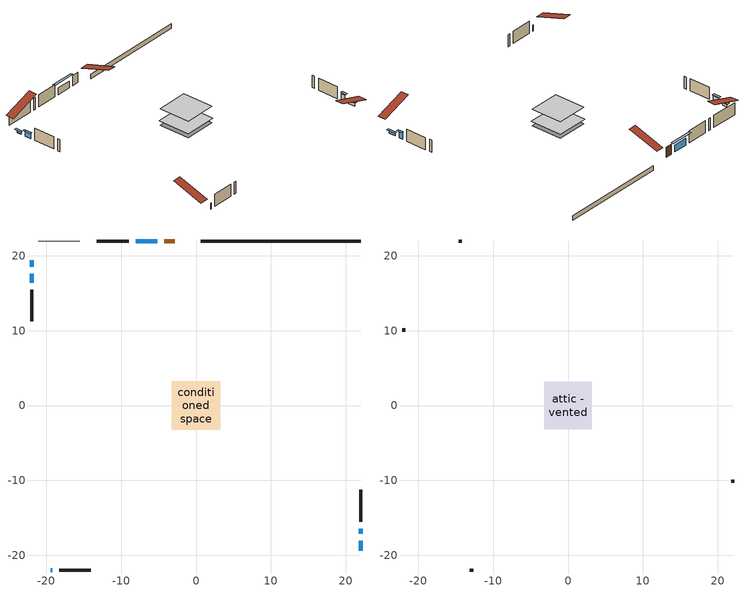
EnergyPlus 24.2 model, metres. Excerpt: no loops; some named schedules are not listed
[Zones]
conditioned space
 floor adiabatic (Floor2 construction): -3.12,-3.12 -3.12,3.12 3.12,3.12 3.12,-3.12 z0.61
 floor adiabatic (AdiabaticFloorConstruction): -3.26,-3.26 -3.26,3.26 3.26,3.26 3.26,-3.26 z0.61
 floor foundation (Slab1 construction): -3.12,-3.12 -3.12,3.12 3.12,3.12 3.12,-3.12 z-0.3
 wall outside (AdiabaticWallConstruction 1): -2.83,21.98 -4.24,21.98 z0.61:2.64
 wall outside (AdiabaticWallConstruction): -19.43,-21.98 -19.22,-21.98 z0.61:1.83; 21.98,-19.43 21.98,-18.08 z0.61:1.27; 21.98,-17.16 21.98,-16.44 / -5.17,21.98 -8.06,21.98 z0.61:1.98; -21.98,19.43 -21.98,18.52 z0.61:1.15; -21.98,17.59 -21.98,16.42 z0.61:1.68
 wall outside (Wall1 construction): -8.99,21.98 -13.24,21.98 / -18.29,-21.98 -14.05,-21.98 / -21.98,15.49 -21.98,11.24 / 21.98,-15.52 21.98,-11.27 z0.61:3.05
 wall foundation (FoundationWall1 construction): 21.98,21.98 0.64,21.98 z-0.3:0.61
 wall adiabatic (Wall3 construction): -15.55,21.98 -21.05,21.98 z0.61:3.05
 window (WindowConstruction 5): -19.43,-21.98 -19.22,-21.98 z0.61:1.83
 window (WindowConstruction): 21.98,-19.43 21.98,-18.08 z0.61:1.27
 window (WindowConstruction 1): 21.98,-17.16 21.98,-16.45 z0.61:1.98
 window (WindowConstruction 2): -5.17,21.98 -8.06,21.98 z0.61:1.98
 window (WindowConstruction 3): -21.98,19.43 -21.98,18.52 z0.61:1.14
 window (WindowConstruction 4): -21.98,17.59 -21.98,16.42 z0.61:1.68
 door (Door): -2.83,21.98 -4.24,21.98 z0.61:2.64
 ceiling adiabatic (AdiabaticFloorConstruction): 3.26,-3.26 3.26,3.26 -3.26,3.26 -3.26,-3.26 z0.61
attic - vented
 floor to conditioned space (Floor1 construction Reversed): -3.15,-3.15 -3.15,3.15 3.15,3.15 3.15,-3.15 z3.05
 wall outside (Wall2 construction): -14.17,21.98 -14.62,21.98 / -13.12,-21.98 -12.66,-21.98 / -21.98,10.32 -21.98,9.86 / 21.98,-10.34 21.98,-9.89 z0.61:3.05
 roof outside (Roof1 construction): -1.9,21.98,3.05 -1.9,15.85,5.09 -0.29,15.85,5.09 -0.29,21.98,3.05; -20.36,-21.98,3.05 -20.36,-15.85,5.09 -21.98,-15.85,5.09 -21.98,-21.98,3.05; -21.98,20.36,3.05 -15.85,20.36,5.09 -15.85,21.98,5.09 -21.98,21.98,3.05; 21.98,-20.36,3.05 15.85,-20.36,5.09 15.85,-21.98,5.09 21.98,-21.98,3.05
shading: 21.98,-17.88 21.98,-19.63 22.39,-19.63 22.39,-17.88 z1.47; 21.98,-16.24 21.98,-17.36 22.39,-17.36 22.39,-16.24 z2.18; -8.97,21.98 -4.26,21.98 -4.26,22.39 -8.97,22.39 z2.89; -21.98,18.32 -21.98,19.63 -22.39,19.63 -22.39,18.32 z1.34; -21.98,16.22 -21.98,17.79 -22.39,17.79 -22.39,16.22 z1.88
[Building]
Building 1: Terrain=Suburbs
[Site:Location]
Comox AP_BC: Latitude {deg}=49.72; Longitude {deg}=-124.9; Time Zone {hr}=-8; Elevation {m}=26; Keep Site Location Information=Yes
[Site:GroundTemperature:Shallow]
7.68431, 6.60511, 6.51868, 7.03082, 9.08677, 11.1331, 12.9072, 14.0311, 14.1265, 13.2125, 11.4836, 9.50004
[Site:WaterMainsTemperature]
Calculation Method=Schedule; Temperature Schedule=mains temperature schedule
[Material] Roughness=Rough; Thermal Absorptance=0.9
Name | Thickness {m} | Conductivity {W/m-K} | Density {kg/m3} | Specific Heat {J/kg-K} | Solar Absorptance | Visible Absorptance
asphalt or fiberglass shingles | 0.00635 | 0.162714 | 1121.4 | 1465.45 | 0.4 | 0.4
ceiling loosefill ins | 0.338667 | 0.0480833 | 16.02 | 1046.75 | 0.7 | 0.7
ceiling stud and cavity | 0.1397 | 0.246387 | 65.682 | 1177.47 | 0.7 | 0.7
concrete 4.0 in. | 0.1016 | 1.803125 | 2242.8 | 837.4 | 0.7 | 0.7
concrete 8.0 in. | 0.2032 | 1.803125 | 2242.8 | 837.4 | 0.7 | 0.7
door material | 0.04445 | 0.188738 | 512.64 | 1214.23 | 0.7 | 0.7
exterior vertical ins | 0.0199493 | 0.029427 | 32.04 | 1214.23 | 0.7 | 0.7
floor covering | 0.0127 | 9.015625 | 54.468 | 1339.84 | 0.6 | 0.6
floor covering 1 | 0.0127 | 0.0433444 | 54.468 | 1339.84 | 0.6 | 0.6
floor rigid ins; wall rigid ins | 0.512978 | 0.029427 | 32.04 | 1214.23 | 0.7 | 0.7
floor stud and cavity | 0.0889 | 0.342986 | 50.32683 | 1063.81 | 0.7 | 0.7
floor stud and cavity 1 | 0.1397 | 1.75129 | 37.0049 | 1207.88 | 0.7 | 0.7
furniture material conditioned space 1 | 0.1524 | 0.115458 | 640.8 | 1214.23 | 0.6 | 0.6
gypsum board | 0.00254 | 0.160291 | 801 | 837.4 | 0.6 | 0.6
gypsum board 1 | 0.0127 | 0.160291 | 801 | 837.4 | 0.6 | 0.6
gypsum board 2 | 0.0127 | 0.160291 | 801 | 837.4 | 0.7 | 0.7
osb sheathing 0.5 in. | 0.0127 | 0.115458 | 512.64 | 1214.23 | 0.4 | 0.4
osb sheathing 0.75 in. | 0.01905 | 0.115458 | 512.64 | 1214.23 | 0.7 | 0.7
wall stud and cavity | 0.0889 | 0.212833 | 50.32683 | 1063.81 | 0.7 | 0.7
wall stud and cavity 1 | 0.0889 | 6.9971 | 50.32683 | 1063.81 | 0.6 | 0.6
wall stud and cavity 2 | 0.1397 | 0.758958 | 139.0536 | 1170.24 | 0.7 | 0.7
wall stud and cavity 3 | 0.0889 | 0.380278 | 52.3479 | 1209.89 | 0.7 | 0.7
wall stud and cavity 4 | 0.0889 | 0.391764 | 83.0341 | 1211.67 | 0.7 | 0.7
wood siding | 0.00254 | 0.102417 | 544.68 | 1172.36 | 0.4 | 0.4
wood siding 1; wood siding 2 | 0.0254 | 0.102417 | 544.68 | 1172.36 | 0.7 | 0.7
[WindowMaterial:SimpleGlazingSystem]
Name | U-Factor {W/m2-K} | Solar Heat Gain Coefficient
WindowMaterial | 5.141429 | 0.62
WindowMaterial 1 | 5.01708 | 0.59
WindowMaterial 2 | 5.36174 | 0.67
WindowMaterial 3 | 4.81949 | 0.55
WindowMaterial 4 | 5.37877 | 0.66
WindowMaterial 5 | 4.9921 | 0.61
[Construction]
AdiabaticFloorConstruction: floor stud and cavity 1, floor rigid ins, osb sheathing 0.75 in., floor covering 1
AdiabaticWallConstruction: wood siding 1, wall rigid ins, wall stud and cavity 3, gypsum board 1
AdiabaticWallConstruction 1: wood siding 2, wall rigid ins, wall stud and cavity 3, gypsum board 1
Door: door material
Floor1 construction Reversed: gypsum board 1, ceiling stud and cavity, ceiling loosefill ins
Floor2 construction: floor stud and cavity, floor covering
FoundationWall1 construction: concrete 8.0 in., gypsum board 2
furniture construction conditioned space 1: furniture material conditioned space 1
PartitionWallConstruction: gypsum board 1, wall stud and cavity 4, gypsum board 1
Roof1 construction: asphalt or fiberglass shingles
Slab1 construction: concrete 4.0 in.
Wall1 construction: wood siding, wall stud and cavity, gypsum board
Wall2 construction: wood siding, wall stud and cavity 1
Wall3 construction: osb sheathing 0.5 in., wall stud and cavity 2, gypsum board 1
WindowConstruction: WindowMaterial
WindowConstruction 1: WindowMaterial 1
WindowConstruction 2: WindowMaterial 2
WindowConstruction 3: WindowMaterial 3
WindowConstruction 4: WindowMaterial 4
WindowConstruction 5: WindowMaterial 5
[Zone] Multiplier=1; Part of Total Floor Area=Yes
Name | Volume {m3}
attic - vented | 13.1239
conditioned space | 117
[Space]
Name | Zone | Volume {m3}
attic - vented 1 | attic - vented | 13.1239
conditioned space 1 | conditioned space | 117
[ZoneInfiltration:EffectiveLeakageArea]
infil attic - vented 1: Zone or Space=attic - vented 1; Schedule=Always On Discrete; Effective Air Leakage Area {cm2}=1696.29; Stack Coefficient=0.000311599; Wind Coefficient=1.19266e-05
[ZoneMixing]
whole house fan mix: Zone or Space=attic - vented; Schedule=Always On Continuous; Design Flow Rate Calculation Method=Flow/Zone; Design Flow Rate {m3/s}=0; Source Zone or Space=conditioned space
[SurfaceProperty:ExposedFoundationPerimeter]
Slab1: Exposed Perimeter Calculation Method=TotalExposedPerimeter; Total Exposed Perimeter {m}=21.336
[InternalMass] Zone or ZoneList=conditioned space; Space or SpaceList=conditioned space 1
Name | Construction | Surface Area {m2}
furniture mass conditioned space 1 | furniture construction conditioned space 1 | 48.1039
partition wall mass | PartitionWallConstruction | 81.4298
[Lights]
interior lighting: Zone or ZoneList or Space or SpaceList=conditioned space 1; Schedule=interior lighting schedule; Design Level Calculation Method=LightingLevel; Lighting Level {W}=343.2; Return Air Fraction=0; Fraction Radiant=0.6; Fraction Visible=0.2; Fraction Replaceable=1
[People]
occupants: Zone or ZoneList or Space or SpaceList=conditioned space 1; Number of People Schedule=occupants schedule; Number of People Calculation Method=People; Number of People=3; Fraction Radiant=0.314171; Sensible Heat Fraction=0.56303; Activity Level Schedule=occupants activity schedule; Carbon Dioxide Generation Rate {m3/s-W}=0; Enable ASHRAE 55 Comfort Warnings=No; Mean Radiant Temperature Calculation Type=EnclosureAveraged
[ElectricEquipment] Zone or ZoneList or Space or SpaceList=conditioned space 1; Design Level Calculation Method=EquipmentLevel
Name | Schedule | Design Level {W} | Fraction Latent | Fraction Radiant | Fraction Lost
clothes dryer | clothes dryer schedule | 140.772 | 0.015 | 0.081 | 0.85
clothes washer | clothes washer schedule | 32.1985 | 0.03 | 0.162 | 0.7
cooking range | cooking range schedule | 208.969 | 0.08 | 0.432 | 0.2
dishwasher | dishwasher schedule | 66.8632 | 0.3 | 0.18 | 0.4
fridge | fridge schedule | 72.9452 | 0 | 0.6 | 0
mech vent bath fan 0 | mech vent bath fan 0 schedule | 50.2 | 0 | 0 | 1
mech vent house fan | mech vent house fan schedule | 0 | 0 | 0 | 1
mech vent house fan cfis | mech vent house fan cfis schedule | 0 | 0 | 0 | 0
misc plug loads | misc plug loads schedule | 494.7 | 0.045 | 0.513 | 0.1
whole house fan | Always On Discrete | 0 | 0 | 0 | 1
[OtherEquipment] Zone or ZoneList or Space or SpaceList=conditioned space 1; Design Level Calculation Method=EquipmentLevel
Name | Fuel Type | Schedule | Design Level {W} | Fraction Latent | Fraction Radiant | Fraction Lost
clothes dryer 1 | Electricity | clothes dryer schedule | 0 | 0.015 | 0.081 | 0.85
cooking range 1 | Electricity | cooking range schedule | 0 | 0.08 | 0.432 | 0.2
general water use latent | None | general water use schedule | 59.3978 | 1 | 0 | 0
general water use sensible | None | general water use schedule | -58.539 | 0 | 0.6 | 0
mech vent house fan latent load | None | Always On Discrete | 0 | 1 | 0 | 0
mech vent house fan sensible load | None | Always On Discrete | 0 | 0 | 0 | 0
water heater energy adjustment1 | Electricity | Always On Discrete | 0.01 | 0 | 0 | 1
[ZoneInfiltration:DesignFlowRate] Zone or ZoneList or Space or SpaceList=conditioned space 1; Schedule=Always On Discrete; Design Flow Rate Calculation Method=Flow/Zone; Design Flow Rate {m3/s}=0
infil flow; natural vent flow; whole house fan flow
[ZoneControl:Thermostat]
conditioned space Thermostat: Zone or ZoneList=conditioned space; Control Type Schedule=conditioned space Thermostat Schedule; Control 1=conditioned space temperature setpoint; Temperature Difference Between Cutout And Setpoint {deltaC}=0
[ZoneHVAC:Baseboard:Convective:Electric]
electric baseboard: Availability Schedule=Always On Discrete; Heating Design Capacity {W}=5513.55; Efficiency=1
[Zone equipment]
conditioned space: electric baseboard
[Foundation:Kiva]
Foundation Kiva 1: Initial Indoor Air Temperature {C}=18; Wall Height Above Grade {m}=0.609996; Wall Depth Below Slab {m}=0.2032; Custom Block Material Name 1=exterior vertical ins; Custom Block Depth 1 {m}=0.910011; Custom Block X Position 1 {m}=0.2159; Custom Block Z Position 1 {m}=0
[Foundation:Kiva:Settings]
Soil Conductivity {W/m-K}=0.849921; Soil Density {kg/m3}=1842.3; Soil Specific Heat {J/kg-K}=418.7; Ground Solar Absorptivity=0.9; Ground Thermal Absorptivity=0.9; Ground Surface Roughness {m}=0.03; Far-Field Width {m}=40; Deep-Ground Boundary Condition=ZeroFlux; Deep-Ground Depth {m}=40; Minimum Cell Dimension {m}=0.2; Maximum Cell Growth Coefficient=3; Simulation Timestep=Timestep
[Exterior:Lights]
exterior lighting: Schedule=exterior lighting schedule; Design Level {W}=75.6
[EnergyManagementSystem:GlobalVariable]
infil_program_Qfan
infil_program_Qinf
natural_vent_program_Qnv
natural_vent_program_Qwhf
[EnergyManagementSystem:Sensor]
Name | Output:Variable or Output:Meter Index Key | Output:Variable or Output:Meter
airflow_gain | infil flow | Infiltration Sensible Heat Gain Energy
airflow_gain_1 | natural vent flow | Infiltration Sensible Heat Gain Energy
airflow_gain_2 | whole house fan flow | Infiltration Sensible Heat Gain Energy
airflow_loss | infil flow | Infiltration Sensible Heat Loss Energy
airflow_loss_1 | natural vent flow | Infiltration Sensible Heat Loss Energy
airflow_loss_2 | whole house fan flow | Infiltration Sensible Heat Loss Energy
clg_load_cond |  | Cooling:EnergyTransfer:Zone:CONDITIONED SPACE
clg_sp_s; clg_sp_s_1 | cooling setpoint | Schedule Value
clothes_dryer_exhaust_0_sch_s | clothes dryer exhaust 0 schedule | Schedule Value
conditioned_space_clg_unmet_s | conditioned space | Zone Cooling Setpoint Not Met Time
conditioned_space_htg_unmet_s | conditioned space | Zone Heating Setpoint Not Met Time
cool_season | cooling season schedule | Schedule Value
fridge_tin_s; tin_s; tin_s_1 | conditioned space | Zone Mean Air Temperature
htg_load_cond |  | Heating:EnergyTransfer:Zone:CONDITIONED SPACE
htg_sp_s; htg_sp_s_1 | heating setpoint | Schedule Value
ig_ee_conv | clothes dryer | Electric Equipment Convective Heating Energy
ig_ee_conv_2 | cooking range | Electric Equipment Convective Heating Energy
ig_ee_conv_4 | fridge | Electric Equipment Convective Heating Energy
ig_ee_conv_5 | misc plug loads | Electric Equipment Convective Heating Energy
ig_ee_conv_6 | whole house fan | Electric Equipment Convective Heating Energy
ig_ee_rad | clothes dryer | Electric Equipment Radiant Heating Energy
ig_ee_rad_2 | cooking range | Electric Equipment Radiant Heating Energy
ig_ee_rad_4 | fridge | Electric Equipment Radiant Heating Energy
ig_ee_rad_5 | misc plug loads | Electric Equipment Radiant Heating Energy
ig_ee_rad_6 | whole house fan | Electric Equipment Radiant Heating Energy
ig_lgt_conv | interior lighting | Lights Convective Heating Energy
ig_lgt_rad | interior lighting | Lights Radiant Heating Energy
ig_lgt_vis | interior lighting | Lights Visible Radiation Heating Energy
ig_oe_conv | clothes dryer 1 | Other Equipment Convective Heating Energy
ig_oe_conv_1 | cooking range 1 | Other Equipment Convective Heating Energy
ig_oe_conv_2 | general water use latent | Other Equipment Convective Heating Energy
ig_oe_conv_3 | general water use sensible | Other Equipment Convective Heating Energy
ig_oe_conv_4 | water heater energy adjustment1 | Other Equipment Convective Heating Energy
ig_oe_rad | clothes dryer 1 | Other Equipment Radiant Heating Energy
ig_oe_rad_1 | cooking range 1 | Other Equipment Radiant Heating Energy
ig_oe_rad_2 | general water use latent | Other Equipment Radiant Heating Energy
ig_oe_rad_3 | general water use sensible | Other Equipment Radiant Heating Energy
ig_oe_rad_4 | water heater energy adjustment1 | Other Equipment Radiant Heating Energy
ig_ppl_conv | occupants | People Convective Heating Energy
ig_ppl_rad | occupants | People Radiant Heating Energy
im_conv | furniture mass conditioned space 1 | Surface Inside Face Convection Heat Gain Energy
im_conv_1 | partition wall mass | Surface Inside Face Convection Heat Gain Energy
im_ig | furniture mass conditioned space 1 | Surface Inside Face Internal Gains Radiation Heat Gain Energy
im_ig_1 | partition wall mass | Surface Inside Face Internal Gains Radiation Heat Gain Energy
im_lgt | furniture mass conditioned space 1 | Surface Inside Face Lights Radiation Heat Gain Energy
im_lgt_1 | partition wall mass | Surface Inside Face Lights Radiation Heat Gain Energy
im_sol | furniture mass conditioned space 1 | Surface Inside Face Solar Radiation Heat Gain Energy
im_sol_1 | partition wall mass | Surface Inside Face Solar Radiation Heat Gain Energy
im_surf | furniture mass conditioned space 1 | Surface Inside Face Net Surface Thermal Radiation Heat Gain Energy
im_surf_1 | partition wall mass | Surface Inside Face Net Surface Thermal Radiation Heat Gain Energy
mech_vent_bath_fan_0_sch_s | mech vent bath fan 0 schedule | Schedule Value
mv_conv | mech vent bath fan 0 | Electric Equipment Convective Heating Energy
mv_conv_1 | mech vent house fan | Electric Equipment Convective Heating Energy
mv_conv_2 | mech vent house fan cfis | Electric Equipment Convective Heating Energy
mv_conv_3 | mech vent house fan latent load | Other Equipment Convective Heating Energy
mv_conv_4 | mech vent house fan sensible load | Other Equipment Convective Heating Energy
mv_rad | mech vent bath fan 0 | Electric Equipment Radiant Heating Energy
mv_rad_1 | mech vent house fan | Electric Equipment Radiant Heating Energy
mv_rad_2 | mech vent house fan cfis | Electric Equipment Radiant Heating Energy
mv_rad_3 | mech vent house fan latent load | Other Equipment Radiant Heating Energy
mv_rad_4 | mech vent house fan sensible load | Other Equipment Radiant Heating Energy
natural_vent_s | natural vent schedule | Schedule Value
out_pb_s |  | Site Outdoor Air Barometric Pressure
out_wt_s |  | Site Outdoor Air Humidity Ratio
site_vw_s |  | Site Wind Speed
ss_back_out | Window1 | Surface Window Shortwave from Zone Back Out Window Heat Transfer Rate
ss_back_out_1 | Window2 | Surface Window Shortwave from Zone Back Out Window Heat Transfer Rate
ss_back_out_2 | Window3 | Surface Window Shortwave from Zone Back Out Window Heat Transfer Rate
ss_back_out_3 | Window4 | Surface Window Shortwave from Zone Back Out Window Heat Transfer Rate
ss_back_out_4 | Window6 | Surface Window Shortwave from Zone Back Out Window Heat Transfer Rate
ss_back_out_5 | Window7 | Surface Window Shortwave from Zone Back Out Window Heat Transfer Rate
ss_conv | Door1 | Surface Inside Face Convection Heat Gain Energy
ss_conv_1 | Window1 | Surface Inside Face Convection Heat Gain Energy
ss_conv_2 | Window2 | Surface Inside Face Convection Heat Gain Energy
ss_conv_3 | Window3 | Surface Inside Face Convection Heat Gain Energy
ss_conv_4 | Window4 | Surface Inside Face Convection Heat Gain Energy
ss_conv_5 | Window6 | Surface Inside Face Convection Heat Gain Energy
ss_conv_6 | Window7 | Surface Inside Face Convection Heat Gain Energy
ss_ig | Door1 | Surface Inside Face Internal Gains Radiation Heat Gain Energy
ss_ig_1 | Window1 | Surface Inside Face Internal Gains Radiation Heat Gain Energy
ss_ig_2 | Window2 | Surface Inside Face Internal Gains Radiation Heat Gain Energy
ss_ig_3 | Window3 | Surface Inside Face Internal Gains Radiation Heat Gain Energy
ss_ig_4 | Window4 | Surface Inside Face Internal Gains Radiation Heat Gain Energy
ss_ig_5 | Window6 | Surface Inside Face Internal Gains Radiation Heat Gain Energy
ss_ig_6 | Window7 | Surface Inside Face Internal Gains Radiation Heat Gain Energy
ss_lgt | Door1 | Surface Inside Face Lights Radiation Heat Gain Energy
ss_sol | Door1 | Surface Inside Face Solar Radiation Heat Gain Energy
ss_surf | Door1 | Surface Inside Face Net Surface Thermal Radiation Heat Gain Energy
ss_surf_1 | Window1 | Surface Inside Face Net Surface Thermal Radiation Heat Gain Energy
ss_surf_2 | Window2 | Surface Inside Face Net Surface Thermal Radiation Heat Gain Energy
ss_surf_3 | Window3 | Surface Inside Face Net Surface Thermal Radiation Heat Gain Energy
ss_surf_4 | Window4 | Surface Inside Face Net Surface Thermal Radiation Heat Gain Energy
ss_surf_5 | Window6 | Surface Inside Face Net Surface Thermal Radiation Heat Gain Energy
ss_surf_6 | Window7 | Surface Inside Face Net Surface Thermal Radiation Heat Gain Energy
ss_trans_in | Window1 | Surface Window Transmitted Solar Radiation Rate
ss_trans_in_1 | Window2 | Surface Window Transmitted Solar Radiation Rate
ss_trans_in_2 | Window3 | Surface Window Transmitted Solar Radiation Rate
ss_trans_in_3 | Window4 | Surface Window Transmitted Solar Radiation Rate
ss_trans_in_4 | Window6 | Surface Window Transmitted Solar Radiation Rate
ss_trans_in_5 | Window7 | Surface Window Transmitted Solar Radiation Rate
ss_trans_out | Window1 | Surface Inside Face Initial Transmitted Diffuse Transmitted Out Window Solar Radiation Rate
ss_trans_out_1 | Window2 | Surface Inside Face Initial Transmitted Diffuse Transmitted Out Window Solar Radiation Rate
ss_trans_out_2 | Window3 | Surface Inside Face Initial Transmitted Diffuse Transmitted Out Window Solar Radiation Rate
ss_trans_out_3 | Window4 | Surface Inside Face Initial Transmitted Diffuse Transmitted Out Window Solar Radiation Rate
ss_trans_out_4 | Window6 | Surface Inside Face Initial Transmitted Diffuse Transmitted Out Window Solar Radiation Rate
ss_trans_out_5 | Window7 | Surface Inside Face Initial Transmitted Diffuse Transmitted Out Window Solar Radiation Rate
s_conv | Floor1 | Surface Inside Face Convection Heat Gain Energy
s_conv_1 | Floor2 | Surface Inside Face Convection Heat Gain Energy
s_conv_10 | Wall3 | Surface Inside Face Convection Heat Gain Energy
s_conv_2 | FoundationWall1 | Surface Inside Face Convection Heat Gain Energy
s_conv_3 | inferred conditioned ceiling | Surface Inside Face Convection Heat Gain Energy
s_conv_4 | inferred conditioned floor | Surface Inside Face Convection Heat Gain Energy
s_conv_5 | Slab1 | Surface Inside Face Convection Heat Gain Energy
s_conv_6 | Wall1:0 | Surface Inside Face Convection Heat Gain Energy
s_conv_7 | Wall1:180 | Surface Inside Face Convection Heat Gain Energy
s_conv_8 | Wall1:270 | Surface Inside Face Convection Heat Gain Energy
s_conv_9 | Wall1:90 | Surface Inside Face Convection Heat Gain Energy
s_ig | Floor1 | Surface Inside Face Internal Gains Radiation Heat Gain Energy
s_ig_1 | Floor2 | Surface Inside Face Internal Gains Radiation Heat Gain Energy
s_ig_10 | Wall3 | Surface Inside Face Internal Gains Radiation Heat Gain Energy
s_ig_2 | FoundationWall1 | Surface Inside Face Internal Gains Radiation Heat Gain Energy
s_ig_3 | inferred conditioned ceiling | Surface Inside Face Internal Gains Radiation Heat Gain Energy
s_ig_4 | inferred conditioned floor | Surface Inside Face Internal Gains Radiation Heat Gain Energy
s_ig_5 | Slab1 | Surface Inside Face Internal Gains Radiation Heat Gain Energy
s_ig_6 | Wall1:0 | Surface Inside Face Internal Gains Radiation Heat Gain Energy
s_ig_7 | Wall1:180 | Surface Inside Face Internal Gains Radiation Heat Gain Energy
s_ig_8 | Wall1:270 | Surface Inside Face Internal Gains Radiation Heat Gain Energy
s_ig_9 | Wall1:90 | Surface Inside Face Internal Gains Radiation Heat Gain Energy
s_lgt | Floor1 | Surface Inside Face Lights Radiation Heat Gain Energy
s_lgt_1 | Floor2 | Surface Inside Face Lights Radiation Heat Gain Energy
s_lgt_10 | Wall3 | Surface Inside Face Lights Radiation Heat Gain Energy
s_lgt_2 | FoundationWall1 | Surface Inside Face Lights Radiation Heat Gain Energy
s_lgt_3 | inferred conditioned ceiling | Surface Inside Face Lights Radiation Heat Gain Energy
s_lgt_4 | inferred conditioned floor | Surface Inside Face Lights Radiation Heat Gain Energy
s_lgt_5 | Slab1 | Surface Inside Face Lights Radiation Heat Gain Energy
s_lgt_6 | Wall1:0 | Surface Inside Face Lights Radiation Heat Gain Energy
s_lgt_7 | Wall1:180 | Surface Inside Face Lights Radiation Heat Gain Energy
s_lgt_8 | Wall1:270 | Surface Inside Face Lights Radiation Heat Gain Energy
s_lgt_9 | Wall1:90 | Surface Inside Face Lights Radiation Heat Gain Energy
s_sol | Floor1 | Surface Inside Face Solar Radiation Heat Gain Energy
s_sol_1 | Floor2 | Surface Inside Face Solar Radiation Heat Gain Energy
s_sol_10 | Wall3 | Surface Inside Face Solar Radiation Heat Gain Energy
s_sol_2 | FoundationWall1 | Surface Inside Face Solar Radiation Heat Gain Energy
s_sol_3 | inferred conditioned ceiling | Surface Inside Face Solar Radiation Heat Gain Energy
s_sol_4 | inferred conditioned floor | Surface Inside Face Solar Radiation Heat Gain Energy
s_sol_5 | Slab1 | Surface Inside Face Solar Radiation Heat Gain Energy
s_sol_6 | Wall1:0 | Surface Inside Face Solar Radiation Heat Gain Energy
s_sol_7 | Wall1:180 | Surface Inside Face Solar Radiation Heat Gain Energy
s_sol_8 | Wall1:270 | Surface Inside Face Solar Radiation Heat Gain Energy
s_sol_9 | Wall1:90 | Surface Inside Face Solar Radiation Heat Gain Energy
s_surf | Floor1 | Surface Inside Face Net Surface Thermal Radiation Heat Gain Energy
s_surf_1 | Floor2 | Surface Inside Face Net Surface Thermal Radiation Heat Gain Energy
s_surf_10 | Wall3 | Surface Inside Face Net Surface Thermal Radiation Heat Gain Energy
s_surf_2 | FoundationWall1 | Surface Inside Face Net Surface Thermal Radiation Heat Gain Energy
s_surf_3 | inferred conditioned ceiling | Surface Inside Face Net Surface Thermal Radiation Heat Gain Energy
s_surf_4 | inferred conditioned floor | Surface Inside Face Net Surface Thermal Radiation Heat Gain Energy
s_surf_5 | Slab1 | Surface Inside Face Net Surface Thermal Radiation Heat Gain Energy
s_surf_6 | Wall1:0 | Surface Inside Face Net Surface Thermal Radiation Heat Gain Energy
s_surf_7 | Wall1:180 | Surface Inside Face Net Surface Thermal Radiation Heat Gain Energy
s_surf_8 | Wall1:270 | Surface Inside Face Net Surface Thermal Radiation Heat Gain Energy
s_surf_9 | Wall1:90 | Surface Inside Face Net Surface Thermal Radiation Heat Gain Energy
tout_s | conditioned space | Zone Outdoor Air Drybulb Temperature
win_s | conditioned space | Zone Air Humidity Ratio
[EnergyManagementSystem:Actuator]
Name | Actuated Component Unique | Actuated Component Type | Actuated Component Control Type
fridge_schedule_act | fridge schedule | Schedule:Constant | Schedule Value
infil_flow_act | infil flow | Zone Infiltration | Air Exchange Flow Rate
mech_vent_house_fan_cfis_act | mech vent house fan cfis | ElectricEquipment | Electricity Rate
mech_vent_house_fan_latent_load_act | mech vent house fan latent load | OtherEquipment | Power Level
mech_vent_house_fan_sensible_load_act | mech vent house fan sensible load | OtherEquipment | Power Level
natural_vent_flow_act | natural vent flow | Zone Infiltration | Air Exchange Flow Rate
water_heater_ec_adj_act | water heater energy adjustment1 | OtherEquipment | Power Level
whole_house_fan_act | whole house fan | ElectricEquipment | Electricity Rate
whole_house_fan_flow_act | whole house fan flow | Zone Infiltration | Air Exchange Flow Rate
whole_house_fan_mix_act | whole house fan mix | ZoneMixing | Air Exchange Flow Rate
